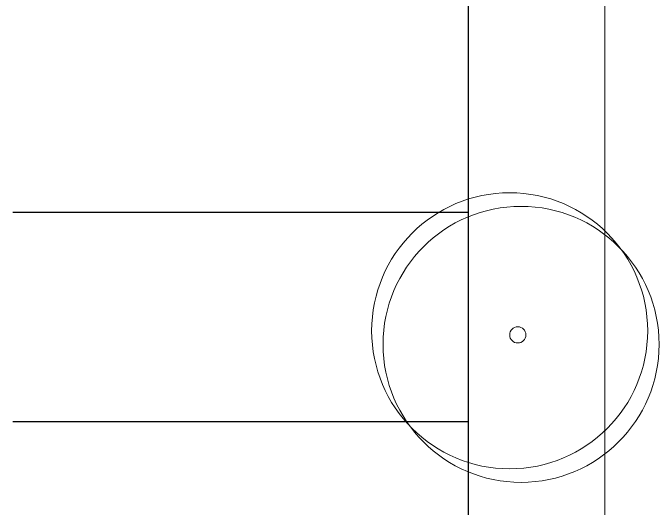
# Model space of a CAD drawing. Header units: metres. Extents: x 0 to 570, y -16 to 122.
# Drawn here: x 310.32 to 317.42, y 47.3 to 52.74 of the extents above; entities that cross this region are included whole.
import ezdxf

# ---------------------------------------------------------------- set-up
doc = ezdxf.new("R2010")
doc.units = ezdxf.units.M
doc.layers.add('ARQ- ARBOLES', color=85, linetype='Continuous', lineweight=13)
doc.layers.add('ARQ-ZONAS VERDES', color=82, linetype='Continuous', lineweight=13)
doc.layers.add('ARQ-SUELO', color=252, linetype='Continuous')

# ---------------------------------------------------------------- blocks, each defined once
blk = doc.blocks.new('ARBOL')
at = {"layer": 'ARQ- ARBOLES'}
for centre, radius in [((128.7315, 225.1114), 1.5154), ((128.8565, 224.9627), 1.5154), ((128.8208, 225.0668), 0.0892)]:
    blk.add_circle(centre, radius, dxfattribs=at)

msp = doc.modelspace()

# ---------------------------------------------------------------- linework, layer by layer
at = {"layer": 'ARQ-SUELO'}
for points in [[(315.3212, 101.1499), (315.3212, 13.6499), (310.3212, 13.6499)], [(315.3212, 50.5499), (310.3212, 50.5499)], [(315.3212, 48.2499), (310.3212, 48.2499)]]:
    msp.add_lwpolyline(points, dxfattribs=at)
at = {"layer": 'ARQ-ZONAS VERDES'}
msp.add_lwpolyline([(315.3212, 76.7499), (316.8212, 76.7499), (316.8212, 37.8999), (315.3212, 37.8999), (315.3212, 73.5499)], dxfattribs=at)

# ---------------------------------------------------------------- block references
msp.add_blockref('ARBOL', (187.0439, -175.8615), dxfattribs=at)

doc.saveas('drawing.dxf')
